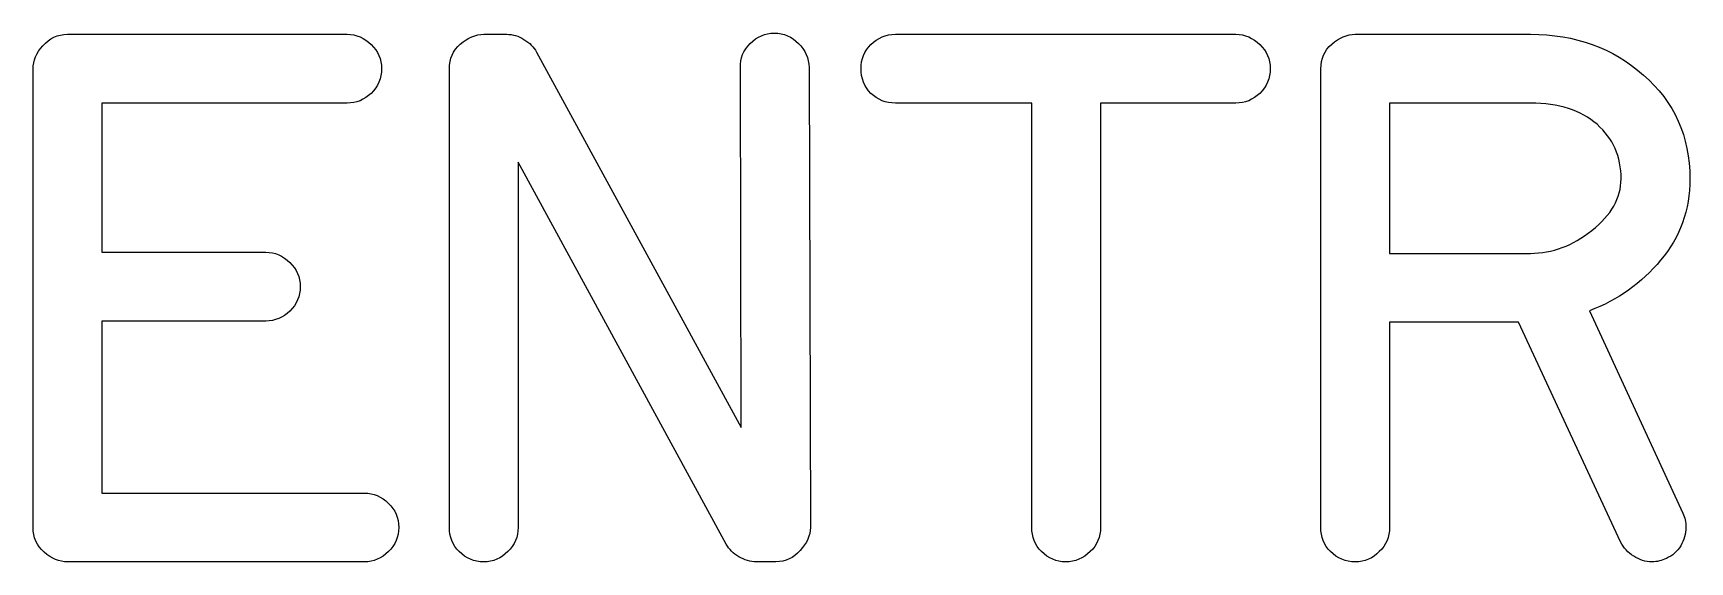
# Model space of a CAD drawing. Header units: millimetres. Extents: x 5.4 to 16.1, y 9 to 12.4.
import ezdxf

# ---------------------------------------------------------------- set-up
doc = ezdxf.new("R2010")
doc.units = ezdxf.units.MM
doc.layers.get('0').update_dxf_attribs({"linetype": 'CONTINUOUS'})

msp = doc.modelspace()

# ---------------------------------------------------------------- linework, layer by layer
at = {"color": 7}
for points in [[(5.580727, 12.425116), (7.39145, 12.425116)], [(8.276031, 12.425119), (8.335401, 12.425119), (8.424461, 12.425119)], [(10.941658, 12.425118), (13.145696, 12.425118)], [(13.918972, 12.425119), (15.054384, 12.425119)], [(8.617406, 12.310098), (9.942054, 9.879719), (9.938254, 12.209914)], [(5.358096, 9.234084), (5.358096, 12.202487)], [(8.0534, 9.234089), (8.0534, 12.202488)], [(10.383516, 12.209914), (10.390916, 9.234092)], [(13.696341, 9.234088), (13.696341, 10.785077), (13.696341, 12.202488)], [(7.391448, 11.979858), (5.803354, 11.979858), (5.803354, 11.015128), (6.864557, 11.015128)], [(11.824755, 9.234087), (11.824755, 11.979858), (10.941656, 11.979858)], [(13.145696, 11.979858), (12.270017, 11.979858), (12.270017, 9.234087)], [(15.054377, 11.979859), (14.141594, 11.979859), (14.141594, 11.007708)], [(9.845471, 9.126492), (8.498522, 11.597688), (8.498522, 9.234098)], [(14.141594, 11.007708), (15.054377, 11.007708)], [(15.436567, 10.636658), (16.041378, 9.326851)], [(6.864557, 10.569865), (5.803354, 10.569865), (5.803354, 9.456714), (7.502763, 9.456714)], [(14.141594, 10.562447), (14.141594, 9.234088)], [(15.636932, 9.141314), (14.976455, 10.562437), (14.141594, 10.562447)], [(7.502763, 9.011452), (5.580724, 9.011452)], [(8.2759, 9.011467), (8.276032, 9.011458)], [(10.168285, 9.011462), (10.112625, 9.011462), (10.042125, 9.011462)]]:
    msp.add_lwpolyline(points, dxfattribs=at)
for points in [[(7.547292, 12.358327)], [(10.782104, 12.042937)]]:
    msp.add_lwpolyline(points, close=True, dxfattribs=at)
for points in [[(5.358096, 12.202487), (5.358096, 12.254433), (5.379122, 12.303906), (5.421175, 12.350908)], [(5.421175, 12.350908), (5.463228, 12.40038), (5.516412, 12.425116), (5.580727, 12.425116)], [(7.39145, 12.425116), (7.450824, 12.425116), (7.502771, 12.402853), (7.547292, 12.358327)], [(7.547289, 12.358329), (7.591809, 12.316277), (7.614069, 12.26433), (7.614069, 12.202488)], [(8.0534, 12.202488), (8.0534, 12.266804), (8.0769, 12.319987), (8.1239, 12.36204)], [(8.1239, 12.36204), (8.173374, 12.404092), (8.224084, 12.425119), (8.276031, 12.425119)], [(8.424461, 12.425119), (8.464041, 12.425119), (8.501146, 12.413987), (8.535776, 12.391725)], [(8.535776, 12.391725), (8.572883, 12.369462), (8.600093, 12.342253), (8.617406, 12.310098)], [(9.938254, 12.209914), (9.935721, 12.269283), (9.956748, 12.32123), (10.001334, 12.365754)], [(10.001334, 12.365754), (10.045868, 12.410281), (10.097815, 12.432544), (10.157175, 12.432543)], [(10.157175, 12.432543), (10.219015, 12.432544), (10.270962, 12.410281), (10.313016, 12.365754)], [(10.313016, 12.365754), (10.357543, 12.323702), (10.381043, 12.271755), (10.383516, 12.209914)], [(10.719026, 12.202488), (10.719026, 12.26433), (10.740053, 12.316277), (10.782106, 12.358329)], [(10.782106, 12.358329), (10.826633, 12.402855), (10.879817, 12.425118), (10.941658, 12.425118)], [(13.145696, 12.425118), (13.205063, 12.425118), (13.257009, 12.402855), (13.301536, 12.358329)], [(13.301536, 12.358329), (13.346056, 12.316277), (13.368316, 12.26433), (13.368316, 12.202488)], [(13.696341, 12.202488), (13.696341, 12.266804), (13.719841, 12.319987), (13.766841, 12.36204)], [(13.766841, 12.36204), (13.816314, 12.404092), (13.867025, 12.425119), (13.918972, 12.425119)], [(15.054384, 12.425119), (15.343803, 12.425119), (15.58746, 12.337304), (15.785353, 12.161674)], [(7.614069, 12.202488), (7.614069, 12.140647), (7.591809, 12.087463), (7.547289, 12.042937)], [(10.782106, 12.042937), (10.740053, 12.087463), (10.719026, 12.140647), (10.719026, 12.202488)], [(13.368316, 12.202488), (13.368316, 12.140647), (13.346056, 12.087463), (13.301536, 12.042937)], [(15.785353, 12.161674), (15.985721, 11.988517), (16.085905, 11.76465), (16.085905, 11.490073)], [(7.547289, 12.042937), (7.502763, 12.000884), (7.450816, 11.979858), (7.391448, 11.979858)], [(10.941656, 11.979858), (10.879816, 11.979858), (10.826632, 12.000885), (10.782104, 12.042937)], [(13.301536, 12.042937), (13.257016, 12.000884), (13.205069, 11.979858), (13.145696, 11.979858)], [(15.484796, 11.84257), (15.380901, 11.934096), (15.237428, 11.979859), (15.054377, 11.979859)], [(15.640636, 11.490072), (15.640636, 11.633545), (15.588689, 11.751044), (15.484796, 11.84257)], [(15.451401, 11.156127), (15.577558, 11.255074), (15.640636, 11.366389), (15.640636, 11.490072)], [(16.085905, 11.490073), (16.085905, 11.287232), (16.022826, 11.111602), (15.896669, 10.963182)], [(15.054377, 11.007708), (15.195376, 11.007708), (15.327718, 11.057181), (15.451401, 11.156127)], [(6.864557, 11.015128), (6.923927, 11.015128), (6.975874, 10.992865), (7.020398, 10.948338)], [(7.020398, 10.948338), (7.064928, 10.906285), (7.087192, 10.854338), (7.087192, 10.792497)], [(15.896669, 10.963182), (15.772986, 10.814762), (15.619618, 10.705921), (15.436567, 10.636658)], [(7.087192, 10.792497), (7.087192, 10.730657), (7.064928, 10.677473), (7.020398, 10.632945)], [(7.020398, 10.632945), (6.975872, 10.590892), (6.923925, 10.569865), (6.864557, 10.569865)], [(7.502763, 9.456714), (7.562137, 9.456714), (7.614084, 9.434451), (7.658605, 9.389924)], [(7.658605, 9.389924), (7.703132, 9.347871), (7.725395, 9.295924), (7.725395, 9.234083)], [(5.428594, 9.074532), (5.381595, 9.116585), (5.358096, 9.169769), (5.358096, 9.234084)], [(7.725395, 9.234083), (7.725395, 9.172243), (7.703132, 9.120296), (7.658605, 9.078242)], [(8.11648, 9.078248), (8.074427, 9.120301), (8.0534, 9.172248), (8.0534, 9.234089)], [(8.498522, 9.234098), (8.498522, 9.172258), (8.476262, 9.120311), (8.431742, 9.078257)], [(10.390916, 9.234092), (10.390916, 9.182145), (10.368653, 9.132672), (10.324126, 9.085672)], [(11.887835, 9.078246), (11.845782, 9.120299), (11.824755, 9.172246), (11.824755, 9.234087)], [(12.270017, 9.234087), (12.270017, 9.172247), (12.247754, 9.1203), (12.203227, 9.078246)], [(13.759421, 9.078247), (13.717368, 9.1203), (13.696341, 9.172247), (13.696341, 9.234088)], [(14.141594, 9.234088), (14.141594, 9.172248), (14.119334, 9.120301), (14.074814, 9.078247)], [(16.059928, 9.234091), (16.059928, 9.192038), (16.048798, 9.152459), (16.026538, 9.115354)], [(16.041378, 9.326851), (16.053745, 9.299644), (16.059928, 9.268724), (16.059928, 9.234091)], [(9.927101, 9.044852), (9.892468, 9.064639), (9.865258, 9.091852), (9.845471, 9.126492)], [(15.722282, 9.048554), (15.685175, 9.070814), (15.656725, 9.101734), (15.636932, 9.141314)], [(5.580724, 9.011452), (5.528779, 9.011452), (5.478069, 9.032479), (5.428594, 9.074532)], [(7.658605, 9.078242), (7.614079, 9.033715), (7.562131, 9.011452), (7.502763, 9.011452)], [(8.276032, 9.011458), (8.214192, 9.011458), (8.161008, 9.033721), (8.11648, 9.078248)], [(8.431742, 9.078257), (8.389689, 9.03373), (8.337742, 9.011467), (8.2759, 9.011467)], [(10.042125, 9.011462), (10.002545, 9.011462), (9.964204, 9.022592), (9.927101, 9.044852)], [(10.324126, 9.085672), (10.282073, 9.036199), (10.230126, 9.011462), (10.168285, 9.011462)], [(12.043676, 9.011456), (11.984303, 9.011456), (11.932356, 9.033719), (11.887835, 9.078246)], [(12.203227, 9.078246), (12.158707, 9.033719), (12.105523, 9.011456), (12.043676, 9.011456)], [(13.918972, 9.011457), (13.857132, 9.011457), (13.803948, 9.03372), (13.759421, 9.078247)], [(14.074814, 9.078247), (14.032761, 9.03372), (13.980813, 9.011457), (13.918972, 9.011457)], [(15.841018, 9.011454), (15.798965, 9.011454), (15.759386, 9.023821), (15.722282, 9.048554)], [(15.933778, 9.033724), (15.904098, 9.018877), (15.873178, 9.011454), (15.841018, 9.011454)], [(16.026538, 9.115354), (16.004278, 9.078247), (15.973358, 9.051037), (15.933778, 9.033724)]]:
    msp.add_open_spline(points, degree=3, dxfattribs=at)

doc.saveas('drawing.dxf')
